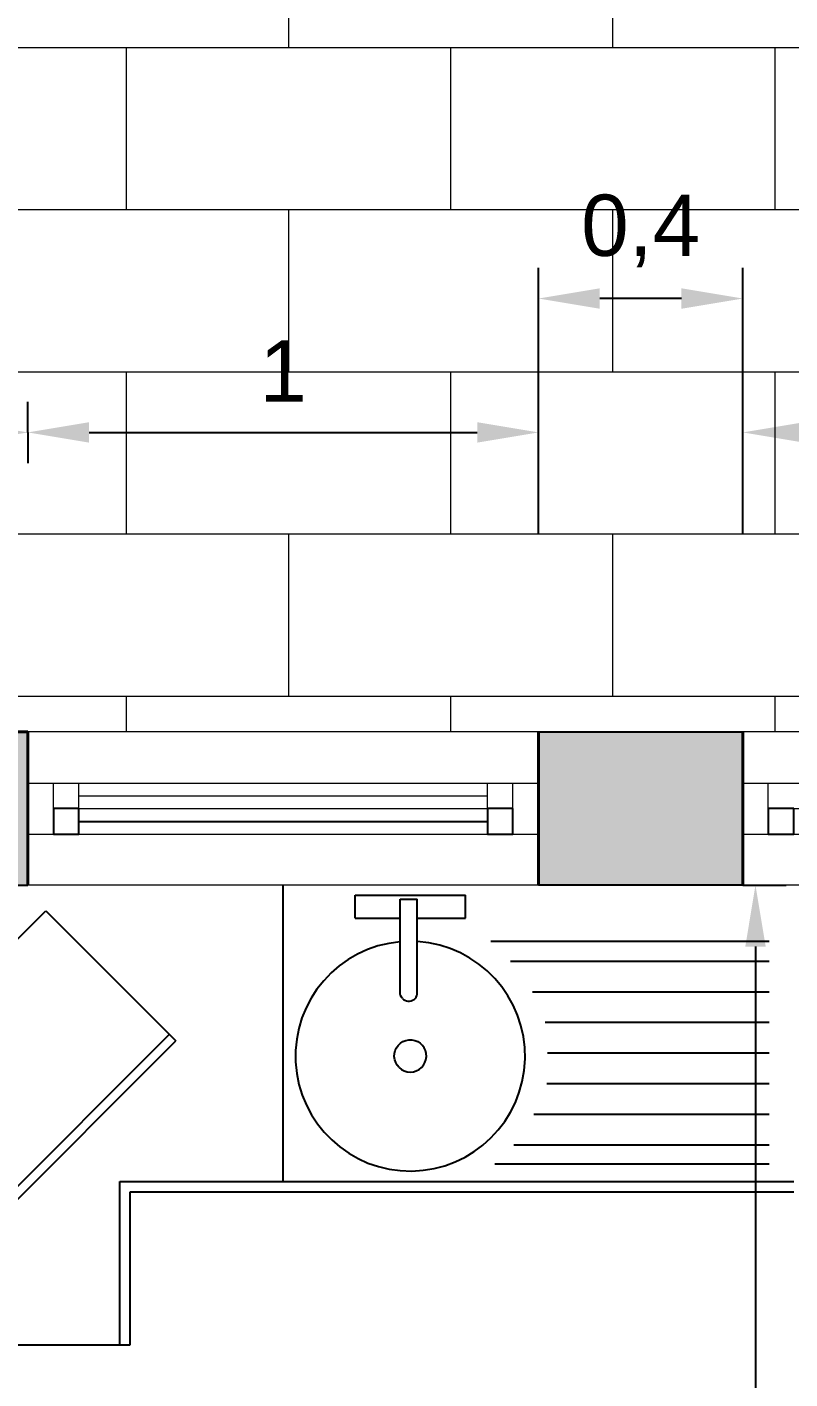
# Model space of a CAD drawing. Header units: millimetres. Extents: x 2491 to 2548.8, y 1338.3 to 1412.1.
# Drawn here: x 2519.051 to 2520.545, y 1400.506 to 1403.152 of the extents above; entities that cross this region are included whole.
import ezdxf

# ---------------------------------------------------------------- set-up
doc = ezdxf.new("R2010")
doc.units = ezdxf.units.MM
doc.header["$PDMODE"] = 35
for name, color, linetype, lineweight in [('ARREDI attrezzature - furniture', 175, 'Continuous', 9), ('MURATURA sezioni - section wall', 7, 'Continuous', 40), ('MURATURE tratteggi - wall hatch', 252, 'Continuous', 18), ('PAVIMENTAZIONE - flooring', 250, 'Continuous', 5), ('PROIEZIONI - projections', 145, 'Continuous', 13), ('PROIEZIONI finissime - fine lines', 251, 'Continuous', 9), ('SEZIONI medie - small section', 2, 'Continuous', 25)]:
    doc.layers.add(name, color=color, linetype=linetype, lineweight=lineweight)
doc.layers.add('QUOTE - dimension', color=251, linetype='Continuous')
doc.layers.add('VETRATE sezioni - windows sections', color=171, linetype='Continuous')
doc.styles.get("Standard").update_dxf_attribs({"font": 'arial.ttf'})
doc.dimstyles.new('ISO-25', dxfattribs={"dimtxt": 0.12, "dimasz": 0.12, "dimexe": 0.06, "dimexo": 0, "dimgap": 0.06, "dimtad": 1, "dimtxsty": 'Standard', "dimcen": 0.12, "dimadec": 0, "dimazin": 0, "dimtfac": 1, "dimtmove": 0, "dimatfit": 3, "dimfxl": 0, "dimarcsym": 0})

# ---------------------------------------------------------------- blocks, each defined once
blk = doc.blocks.new('*D39')
at = {"layer": 'DefPoints', "color": 0}
for p in [(2520.0524, 1402.6206), (2520.0524, 1402.1585), (2520.4524, 1402.1585)]:
    blk.add_point(p, dxfattribs=at)
at = {"layer": 'QUOTE - dimension', "color": 0, "lineweight": -2}
for p, q in [((2520.0524, 1402.1585), (2520.0524, 1402.6806)), ((2520.4524, 1402.1585), (2520.4524, 1402.6806)), ((2520.3324, 1402.6206), (2520.1724, 1402.6206))]:
    blk.add_line(p, q, dxfattribs=at)
at = {"layer": 'QUOTE - dimension', "color": 0}
for points in [[(2520.1724, 1402.6406), (2520.1724, 1402.6006), (2520.0524, 1402.6206)], [(2520.3324, 1402.6406), (2520.3324, 1402.6006), (2520.4524, 1402.6206)]]:
    blk.add_solid(points, dxfattribs=at)
at = {"layer": 'QUOTE - dimension', "color": 0, "insert": (2520.2524, 1402.7528), "char_height": 0.12, "attachment_point": 5}
blk.add_mtext('0,4', dxfattribs=at)
blk = doc.blocks.new('*D80')
at = {"layer": 'DefPoints', "color": 0}
for p in [(2520.4524, 1401.4722), (2520.4524, 1397.4222), (2520.4773, 1397.4222)]:
    blk.add_point(p, dxfattribs=at)
at = {"layer": 'QUOTE - dimension', "color": 0, "lineweight": -2}
for p, q in [((2520.4524, 1401.4722), (2520.5373, 1401.4722)), ((2520.4773, 1401.3522), (2520.4773, 1397.5422)), ((2520.4524, 1397.4222), (2520.5373, 1397.4222))]:
    blk.add_line(p, q, dxfattribs=at)
at = {"layer": 'QUOTE - dimension', "color": 0}
for points in [[(2520.4573, 1401.3522), (2520.4973, 1401.3522), (2520.4773, 1401.4722)], [(2520.4573, 1397.5422), (2520.4973, 1397.5422), (2520.4773, 1397.4222)]]:
    blk.add_solid(points, dxfattribs=at)
at = {"layer": 'QUOTE - dimension', "color": 0, "insert": (2520.3451, 1399.4472), "char_height": 0.12, "attachment_point": 5, "rotation": 90}
blk.add_mtext('4,05', dxfattribs=at)
blk = doc.blocks.new('*D83')
at = {"layer": 'DefPoints', "color": 0}
for p in [(2517.2524, 1402.3585), (2519.0524, 1402.3585), (2519.0524, 1402.3585)]:
    blk.add_point(p, dxfattribs=at)
at = {"layer": 'QUOTE - dimension', "color": 0, "lineweight": -2}
for p, q in [((2517.2524, 1402.3585), (2517.2524, 1402.4185)), ((2517.3724, 1402.3585), (2518.9324, 1402.3585)), ((2519.0524, 1402.3585), (2519.0524, 1402.2985))]:
    blk.add_line(p, q, dxfattribs=at)
at = {"layer": 'QUOTE - dimension', "color": 0}
for points in [[(2517.3724, 1402.3785), (2517.3724, 1402.3385), (2517.2524, 1402.3585)], [(2518.9324, 1402.3785), (2518.9324, 1402.3385), (2519.0524, 1402.3585)]]:
    blk.add_solid(points, dxfattribs=at)
at = {"layer": 'QUOTE - dimension', "color": 0, "insert": (2518.1524, 1402.4906), "char_height": 0.12, "attachment_point": 5}
blk.add_mtext('1,8', dxfattribs=at)
blk = doc.blocks.new('*D84')
at = {"layer": 'DefPoints', "color": 0}
for p in [(2519.0524, 1402.3585), (2520.0524, 1402.3585), (2520.0524, 1402.3585)]:
    blk.add_point(p, dxfattribs=at)
at = {"layer": 'QUOTE - dimension', "color": 0, "lineweight": -2}
for p, q in [((2519.0524, 1402.3585), (2519.0524, 1402.4185)), ((2520.0524, 1402.3585), (2520.0524, 1402.4185)), ((2519.1724, 1402.3585), (2519.9324, 1402.3585))]:
    blk.add_line(p, q, dxfattribs=at)
at = {"layer": 'QUOTE - dimension', "color": 0}
for points in [[(2519.1724, 1402.3785), (2519.1724, 1402.3385), (2519.0524, 1402.3585)], [(2519.9324, 1402.3785), (2519.9324, 1402.3385), (2520.0524, 1402.3585)]]:
    blk.add_solid(points, dxfattribs=at)
at = {"layer": 'QUOTE - dimension', "color": 0, "insert": (2519.5524, 1402.4787), "char_height": 0.12, "attachment_point": 5}
blk.add_mtext('1', dxfattribs=at)
blk = doc.blocks.new('*D85')
at = {"layer": 'DefPoints', "color": 0}
for p in [(2520.4524, 1402.3585), (2521.4524, 1402.3585), (2521.4524, 1402.3585)]:
    blk.add_point(p, dxfattribs=at)
at = {"layer": 'QUOTE - dimension', "color": 0, "lineweight": -2}
for p, q in [((2520.4524, 1402.3585), (2520.4524, 1402.4185)), ((2521.4524, 1402.3585), (2521.4524, 1402.4185)), ((2520.5724, 1402.3585), (2521.3324, 1402.3585))]:
    blk.add_line(p, q, dxfattribs=at)
at = {"layer": 'QUOTE - dimension', "color": 0}
for points in [[(2520.5724, 1402.3785), (2520.5724, 1402.3385), (2520.4524, 1402.3585)], [(2521.3324, 1402.3785), (2521.3324, 1402.3385), (2521.4524, 1402.3585)]]:
    blk.add_solid(points, dxfattribs=at)
at = {"layer": 'QUOTE - dimension', "color": 0, "insert": (2520.9524, 1402.4787), "char_height": 0.12, "attachment_point": 5}
blk.add_mtext('1', dxfattribs=at)

msp = doc.modelspace()

# ---------------------------------------------------------------- hatches: boundary and pattern name
at = {"layer": 'MURATURE tratteggi - wall hatch'}
h = msp.add_hatch(color=256, dxfattribs=at)
h.dxf.hatch_style = 1
h.paths.add_polyline_path([(2515.2024, 1401.7722), (2513.7024, 1401.7722), (2513.7024, 1399.9722), (2514.0024, 1399.9722), (2514.0024, 1401.4722), (2515.2024, 1401.4722)])
h.paths.add_polyline_path([(2514.0024, 1398.4722), (2513.7024, 1398.4722), (2513.7024, 1394.8222), (2514.0024, 1394.8222)])
h.paths.add_polyline_path([(2518.8024, 1392.7722), (2519.6524, 1392.7722), (2519.6524, 1393.0722), (2518.6524, 1393.0722), (2518.6524, 1393.3412), (2518.5024, 1393.3412), (2518.5024, 1393.0722), (2518.5024, 1392.0722), (2514.0024, 1392.0722), (2514.0024, 1392.9222), (2513.7024, 1392.9222), (2513.7024, 1391.7722), (2518.8024, 1391.7722)])
h.paths.add_polyline_path([(2521.5024, 1393.0722), (2520.6524, 1393.0722), (2520.6524, 1392.7722), (2521.2024, 1392.7722), (2521.2024, 1392.7222), (2521.5024, 1392.7222)])
h.paths.add_polyline_path([(2521.6524, 1392.0722), (2521.5024, 1392.0722), (2521.5024, 1392.1222), (2521.2024, 1392.1222), (2521.2024, 1391.7722), (2521.6524, 1391.7722)])
h.paths.add_polyline_path([(2526.7024, 1396.4722), (2526.4024, 1396.4722), (2526.4024, 1395.2722), (2523.5524, 1395.2722), (2523.5524, 1395.6222), (2523.5374, 1395.6222), (2523.4024, 1395.6222), (2523.4024, 1395.2722), (2522.5424, 1395.2722), (2522.5424, 1395.1222), (2526.4024, 1395.1222), (2526.4024, 1392.0722), (2525.1524, 1392.0722), (2525.1524, 1391.7722), (2526.7024, 1391.7722)])
h.paths.add_polyline_path([(2526.7024, 1401.7722), (2525.8024, 1401.7722), (2525.8024, 1401.4722), (2526.4024, 1401.4722), (2526.4024, 1399.1222), (2523.5524, 1399.1222), (2523.5524, 1399.3222), (2523.4024, 1399.3222), (2523.4024, 1398.9722), (2523.4024, 1397.4222), (2522.7024, 1397.4222), (2522.7024, 1397.2722), (2523.4024, 1397.2722), (2523.4024, 1396.5222), (2523.4174, 1396.5222), (2523.5524, 1396.5222), (2523.5524, 1398.9722), (2526.4024, 1398.9722), (2526.4024, 1397.9722), (2526.7024, 1397.9722)])
h.paths.add_polyline_path([(2524.1524, 1401.7722), (2523.2524, 1401.7722), (2523.2524, 1401.4722), (2523.4024, 1401.4722), (2523.4024, 1400.2222), (2523.5524, 1400.2222), (2523.5524, 1401.4722), (2524.1524, 1401.4722)], flags=17)
h.paths.add_polyline_path([(2522.3524, 1401.7722), (2521.4524, 1401.7722), (2521.4524, 1401.4722), (2522.3524, 1401.4722)])
h.paths.add_polyline_path([(2520.4524, 1401.7722), (2520.0524, 1401.7722), (2520.0524, 1401.4722), (2520.4524, 1401.4722)])
h.paths.add_polyline_path([(2518.6524, 1398.5119), (2518.5024, 1398.5119), (2518.5024, 1394.9412), (2518.6524, 1394.9412), (2518.6524, 1397.2722), (2521.6224, 1397.2722), (2521.6224, 1397.4222), (2518.6524, 1397.4222)])
h.paths.add_polyline_path([(2518.5024, 1400.4012), (2518.6524, 1400.4012), (2518.6524, 1401.4722), (2519.0524, 1401.4722), (2519.0524, 1401.7722), (2517.3024, 1401.7722), (2517.3024, 1401.4722), (2518.5024, 1401.4722)])

# ---------------------------------------------------------------- linework, layer by layer
at = {"layer": 'ARREDI attrezzature - furniture', "linetype": 'Continuous', "lineweight": -3}
for p, q in [((2519.5524, 1400.8922), (2519.5524, 1401.4722)), ((2519.6933, 1401.453), (2519.9093, 1401.453)), ((2519.6933, 1401.408), (2519.6933, 1401.453)), ((2519.7815, 1401.4452), (2519.815, 1401.4452)), ((2519.7815, 1401.2591), (2519.7815, 1401.4452)), ((2519.815, 1401.2591), (2519.815, 1401.4452)), ((2519.9093, 1401.408), (2519.9093, 1401.453)), ((2518.6984, 1401.0329), (2519.0873, 1401.4219)), ((2519.0873, 1401.4219), (2519.3419, 1401.1674)), ((2519.6933, 1401.408), (2519.7815, 1401.408)), ((2519.815, 1401.408), (2519.9093, 1401.408)), ((2519.9588, 1401.3628), (2520.5041, 1401.3628)), ((2519.9978, 1401.3238), (2520.5041, 1401.3238)), ((2519.7824, 1401.2561), (2519.7815, 1401.2591)), ((2519.7838, 1401.2533), (2519.7824, 1401.2561)), ((2519.8128, 1401.2533), (2519.8142, 1401.2561)), ((2519.8142, 1401.2561), (2519.815, 1401.2591)), ((2520.0409, 1401.2638), (2520.5041, 1401.2638)), ((2519.7857, 1401.2507), (2519.7838, 1401.2533)), ((2519.7857, 1401.2507), (2519.788, 1401.2486)), ((2519.788, 1401.2486), (2519.7907, 1401.247)), ((2519.7907, 1401.247), (2519.7936, 1401.2458)), ((2519.7936, 1401.2458), (2519.7967, 1401.2452)), ((2519.7967, 1401.2452), (2519.7998, 1401.2452)), ((2519.7998, 1401.2452), (2519.8029, 1401.2458)), ((2519.8029, 1401.2458), (2519.8059, 1401.247)), ((2519.8059, 1401.247), (2519.8086, 1401.2486)), ((2519.8086, 1401.2486), (2519.8109, 1401.2507)), ((2519.8109, 1401.2507), (2519.8128, 1401.2533)), ((2520.0657, 1401.2038), (2520.5041, 1401.2038)), ((2518.9403, 1400.7911), (2519.3291, 1401.1801)), ((2518.9531, 1400.7784), (2519.3419, 1401.1674)), ((2519.7701, 1401.1425), (2519.7715, 1401.1484)), ((2519.7715, 1401.1484), (2519.774, 1401.1538)), ((2519.774, 1401.1538), (2519.7775, 1401.1587)), ((2519.7775, 1401.1587), (2519.7818, 1401.1629)), ((2519.7818, 1401.1629), (2519.7869, 1401.1661)), ((2519.7869, 1401.1661), (2519.7925, 1401.1683)), ((2519.7925, 1401.1683), (2519.7983, 1401.1695)), ((2519.7983, 1401.1695), (2519.8043, 1401.1695)), ((2519.8043, 1401.1695), (2519.8102, 1401.1683)), ((2519.8102, 1401.1683), (2519.8158, 1401.1661)), ((2519.8158, 1401.1661), (2519.8208, 1401.1629)), ((2519.8208, 1401.1629), (2519.8252, 1401.1587)), ((2519.8287, 1401.1538), (2519.8252, 1401.1587)), ((2519.8312, 1401.1484), (2519.8287, 1401.1538)), ((2519.8326, 1401.1425), (2519.8312, 1401.1484)), ((2519.7698, 1401.1366), (2519.7701, 1401.1425)), ((2519.7707, 1401.1306), (2519.7698, 1401.1366)), ((2519.7727, 1401.125), (2519.7707, 1401.1306)), ((2519.7757, 1401.1198), (2519.7727, 1401.125)), ((2519.827, 1401.1198), (2519.83, 1401.125)), ((2519.83, 1401.125), (2519.832, 1401.1306)), ((2519.832, 1401.1306), (2519.8329, 1401.1366)), ((2519.8329, 1401.1366), (2519.8326, 1401.1425)), ((2520.0698, 1401.1438), (2520.5041, 1401.1438)), ((2519.7796, 1401.1152), (2519.7757, 1401.1198)), ((2519.7796, 1401.1152), (2519.7843, 1401.1115)), ((2519.7843, 1401.1115), (2519.7896, 1401.1088)), ((2519.7896, 1401.1088), (2519.7954, 1401.1071)), ((2519.7954, 1401.1071), (2519.8013, 1401.1065)), ((2519.8013, 1401.1065), (2519.8073, 1401.1071)), ((2519.8073, 1401.1071), (2519.8131, 1401.1088)), ((2519.8131, 1401.1088), (2519.8184, 1401.1115)), ((2519.8184, 1401.1115), (2519.8231, 1401.1152)), ((2519.8231, 1401.1152), (2519.827, 1401.1198)), ((2520.0684, 1401.0838), (2520.5041, 1401.0838)), ((2520.0435, 1401.0238), (2520.5041, 1401.0238)), ((2520.0042, 1400.9638), (2520.5041, 1400.9638)), ((2519.9669, 1400.9266), (2520.5041, 1400.9266)), ((2519.2324, 1400.8922), (2520.5524, 1400.8922)), ((2519.2324, 1400.5722), (2519.2324, 1400.8922)), ((2519.2524, 1400.8722), (2520.5524, 1400.8722)), ((2519.2524, 1400.5722), (2519.2524, 1400.8722)), ((2518.6524, 1400.5722), (2519.2524, 1400.5722))]:
    msp.add_line(p, q, dxfattribs=at)
msp.add_arc((2519.8012, 1401.1375), 0.2248, 95.0206, 86.4719, dxfattribs=at)
at = {"layer": 'MURATURA sezioni - section wall'}
for p, q in [((2519.0524, 1401.7722), (2517.3024, 1401.7722)), ((2519.0524, 1401.4722), (2519.0524, 1401.7722)), ((2520.0524, 1401.4722), (2520.0524, 1401.7722)), ((2520.4524, 1401.4722), (2520.4524, 1401.7722))]:
    msp.add_line(p, q, dxfattribs=at)
at = {"layer": 'MURATURA sezioni - section wall', "linetype": 'Continuous', "lineweight": -3}
for p, q in [((2520.0524, 1401.7722), (2520.4524, 1401.7722)), ((2518.6524, 1401.4722), (2519.0524, 1401.4722)), ((2520.4524, 1401.4722), (2520.0524, 1401.4722))]:
    msp.add_line(p, q, dxfattribs=at)
at = {"layer": 'PAVIMENTAZIONE - flooring'}
for p, q in [((2519.5632, 1403.1122), (2519.5632, 1403.4297)), ((2520.1982, 1403.1122), (2520.1982, 1403.4297)), ((2517.6095, 1403.1122), (2526.7024, 1403.1122)), ((2519.2457, 1402.7947), (2519.2457, 1403.1122)), ((2519.8807, 1402.7947), (2519.8807, 1403.1122)), ((2520.5157, 1402.7947), (2520.5157, 1403.1122)), ((2513.7024, 1402.7947), (2526.7024, 1402.7947)), ((2519.5632, 1402.4772), (2519.5632, 1402.7947)), ((2520.1982, 1402.4772), (2520.1982, 1402.7947)), ((2513.7024, 1402.4772), (2526.7024, 1402.4772)), ((2519.2457, 1402.1597), (2519.2457, 1402.4772)), ((2519.8807, 1402.1597), (2519.8807, 1402.4772)), ((2520.5157, 1402.1597), (2520.5157, 1402.4772)), ((2513.7024, 1402.1597), (2523.7274, 1402.1597)), ((2519.5632, 1401.8422), (2519.5632, 1402.1597)), ((2520.1982, 1401.8422), (2520.1982, 1402.1597)), ((2513.7024, 1401.8422), (2523.7274, 1401.8422)), ((2519.2457, 1401.7722), (2519.2457, 1401.8422)), ((2519.8807, 1401.7722), (2519.8807, 1401.8422)), ((2520.5157, 1401.7722), (2520.5157, 1401.8422))]:
    msp.add_line(p, q, dxfattribs=at)
at = {"layer": 'PROIEZIONI - projections'}
for p, q in [((2520.0524, 1401.7722), (2519.0524, 1401.7722)), ((2521.4524, 1401.7722), (2520.4524, 1401.7722))]:
    msp.add_line(p, q, dxfattribs=at)
at = {"layer": 'PROIEZIONI finissime - fine lines'}
for p, q in [((2519.0524, 1401.6722), (2519.1024, 1401.6722)), ((2519.1024, 1401.5722), (2519.1024, 1401.6722)), ((2519.1024, 1401.6722), (2520.0024, 1401.6722)), ((2519.1524, 1401.6222), (2519.1524, 1401.6722)), ((2519.9524, 1401.6222), (2519.9524, 1401.6722)), ((2520.0024, 1401.5722), (2520.0024, 1401.6722)), ((2520.0024, 1401.6722), (2520.0524, 1401.6722)), ((2520.4524, 1401.6722), (2520.5024, 1401.6722)), ((2520.5024, 1401.5722), (2520.5024, 1401.6722)), ((2520.5024, 1401.6722), (2521.4024, 1401.6722)), ((2519.1524, 1401.6472), (2519.9524, 1401.6472)), ((2519.1024, 1401.5722), (2519.1024, 1401.6222)), ((2519.1024, 1401.6222), (2520.0024, 1401.6222)), ((2519.1524, 1401.5722), (2519.1524, 1401.6222)), ((2519.9524, 1401.5722), (2519.9524, 1401.6222)), ((2520.0024, 1401.5722), (2520.0024, 1401.6222)), ((2520.5024, 1401.5722), (2520.5024, 1401.6222)), ((2520.5024, 1401.6222), (2521.4024, 1401.6222)), ((2519.0524, 1401.5722), (2519.1024, 1401.5722)), ((2519.1024, 1401.5722), (2520.0024, 1401.5722)), ((2520.0024, 1401.5722), (2520.0524, 1401.5722)), ((2520.4524, 1401.5722), (2520.5024, 1401.5722)), ((2520.5024, 1401.5722), (2521.4024, 1401.5722)), ((2520.0524, 1401.4722), (2519.0524, 1401.4722)), ((2521.4524, 1401.4722), (2520.4524, 1401.4722))]:
    msp.add_line(p, q, dxfattribs=at)
at = {"layer": 'SEZIONI medie - small section'}
for points in [[(2519.1524, 1401.6222), (2519.1024, 1401.6222), (2519.1024, 1401.5722), (2519.1524, 1401.5722)], [(2520.0024, 1401.6222), (2519.9524, 1401.6222), (2519.9524, 1401.5722), (2520.0024, 1401.5722)], [(2520.5524, 1401.6222), (2520.5024, 1401.6222), (2520.5024, 1401.5722), (2520.5524, 1401.5722)]]:
    msp.add_lwpolyline(points, close=True, dxfattribs=at)
at = {"layer": 'VETRATE sezioni - windows sections'}
msp.add_line((2519.1524, 1401.5972), (2519.9524, 1401.5972), dxfattribs=at)

# ---------------------------------------------------------------- dimensions: what is measured, and where the dimension line sits
at = {"layer": 'QUOTE - dimension'}
for base, p1, p2, picture, middle in [((2520.0524, 1402.6206), (2520.4524, 1402.1585), (2520.0524, 1402.1585), '*D39', (2520.2524, 1402.7528)), ((2519.0524, 1402.3585), (2517.2524, 1402.3585), (2519.0524, 1402.3585), '*D83', (2518.1524, 1402.4906)), ((2520.0524, 1402.3585), (2519.0524, 1402.3585), (2520.0524, 1402.3585), '*D84', (2519.5524, 1402.4787)), ((2521.4524, 1402.3585), (2520.4524, 1402.3585), (2521.4524, 1402.3585), '*D85', (2520.9524, 1402.4787))]:
    dim = msp.add_linear_dim(base=base, p1=p1, p2=p2, dimstyle='ISO-25', dxfattribs=at)
    dim.commit()
    dim.dimension.update_dxf_attribs({"geometry": picture, "text_midpoint": middle})
dim = msp.add_linear_dim(base=(2520.4773, 1397.4222), p1=(2520.4524, 1401.4722), p2=(2520.4524, 1397.4222), angle=90, dimstyle='ISO-25', dxfattribs=at)
dim.commit()
dim.dimension.update_dxf_attribs({"geometry": '*D80', "text_midpoint": (2520.3451, 1399.4472)})

doc.saveas('drawing.dxf')
